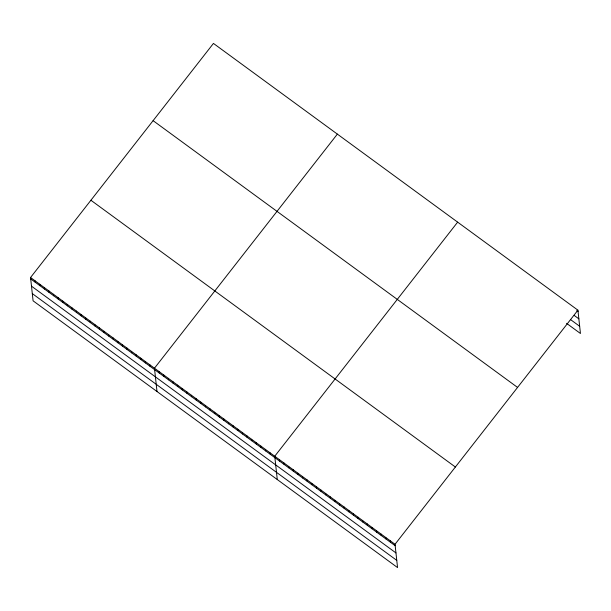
<?xml version="1.0" encoding="UTF-8"?>
<svg xmlns="http://www.w3.org/2000/svg" width="611" height="611" viewBox="0 0 611 611"><rect width="100%" height="100%" fill="white"/><g stroke="black" fill="none" stroke-linecap="round" stroke-linejoin="round"><path stroke-width="0.92" d="M577.914 310.174L395.019 544.271L397.555 567.581L33.086 300.826L30.55 277.509L213.445 43.419L577.914 310.174L580.45 333.491L566.573 323.334M337.364 134.114L154.468 368.204L157.004 391.521M457.639 222.144L274.744 456.234L277.279 479.551M576.753 310.648L578.075 311.61M574.233 315.444L578.854 318.835M570.414 319.5L579.663 326.274M153.094 120.665L517.563 387.427M90.909 200.255L455.378 467.018M30.55 277.509L395.019 544.271M30.703 278.944L395.172 545.707M31.489 286.162L395.959 552.924M32.299 293.601L396.768 560.363M390.391 540.88L390.551 542.316M385.77 537.497L385.923 538.933M381.142 534.113L381.295 535.549M376.513 530.722L376.674 532.158M371.893 527.339L372.046 528.775M367.264 523.955L367.417 525.391M362.636 520.564L362.797 522M358.015 517.181L358.168 518.617M353.387 513.798L353.54 515.233M348.759 510.406L348.919 511.842M344.13 507.023L344.291 508.459M339.51 503.64L339.663 505.076M334.881 500.256L335.034 501.692M330.253 496.865L330.414 498.301M325.632 493.482L325.785 494.918M321.004 490.098L321.157 491.534M316.376 486.707L316.536 488.143M311.755 483.324L311.908 484.76M307.127 479.94L307.28 481.376M302.498 476.549L302.659 477.985M297.878 473.166L298.031 474.602M293.249 469.783L293.402 471.218M288.621 466.392L288.782 467.827M283.993 463.008L284.153 464.444M279.372 459.625L279.525 461.061M270.115 452.85L270.276 454.286M265.495 449.467L265.648 450.903M260.866 446.083L261.019 447.519M256.238 442.692L256.399 444.128M251.617 439.309L251.77 440.745M246.989 435.926L247.142 437.361M242.361 432.535L242.521 433.97M237.74 429.151L237.893 430.587M233.112 425.768L233.265 427.204M228.483 422.377L228.644 423.813M223.855 418.993L224.016 420.429M219.234 415.61L219.387 417.046M214.606 412.219L214.767 413.655M209.978 408.835L210.138 410.271M205.357 405.452L205.51 406.888M200.729 402.061L200.882 403.497M196.1 398.678L196.261 400.113M191.48 395.294L191.633 396.73M186.851 391.911L187.004 393.347M182.223 388.52L182.384 389.955M177.602 385.136L177.755 386.572M172.974 381.753L173.127 383.189M168.346 378.362L168.506 379.798M163.725 374.978L163.878 376.414M159.097 371.595L159.25 373.031M149.878 364.851L150.039 366.287M145.288 361.491L145.449 362.926M140.698 358.13L140.858 359.566M136.108 354.77L136.268 356.205M131.518 351.409L131.678 352.845M126.935 348.049L127.088 349.484M122.345 344.696L122.498 346.132M117.755 341.335L117.908 342.771M113.165 337.975L113.318 339.411M108.575 334.614L108.727 336.05M103.985 331.254L104.137 332.69M99.394 327.893L99.547 329.329M94.804 324.54L94.957 325.976M90.214 321.18L90.375 322.616M85.624 317.819L85.784 319.255M81.034 314.459L81.194 315.895M76.444 311.098L76.604 312.534M71.854 307.738L72.014 309.174M67.263 304.385L67.424 305.821M62.681 301.024L62.834 302.46M58.091 297.664L58.244 299.1M53.501 294.303L53.653 295.739M48.911 290.943L49.063 292.379M44.32 287.582L44.473 289.018M39.73 284.23L39.883 285.665M35.14 280.869L35.293 282.305"/></g></svg>
